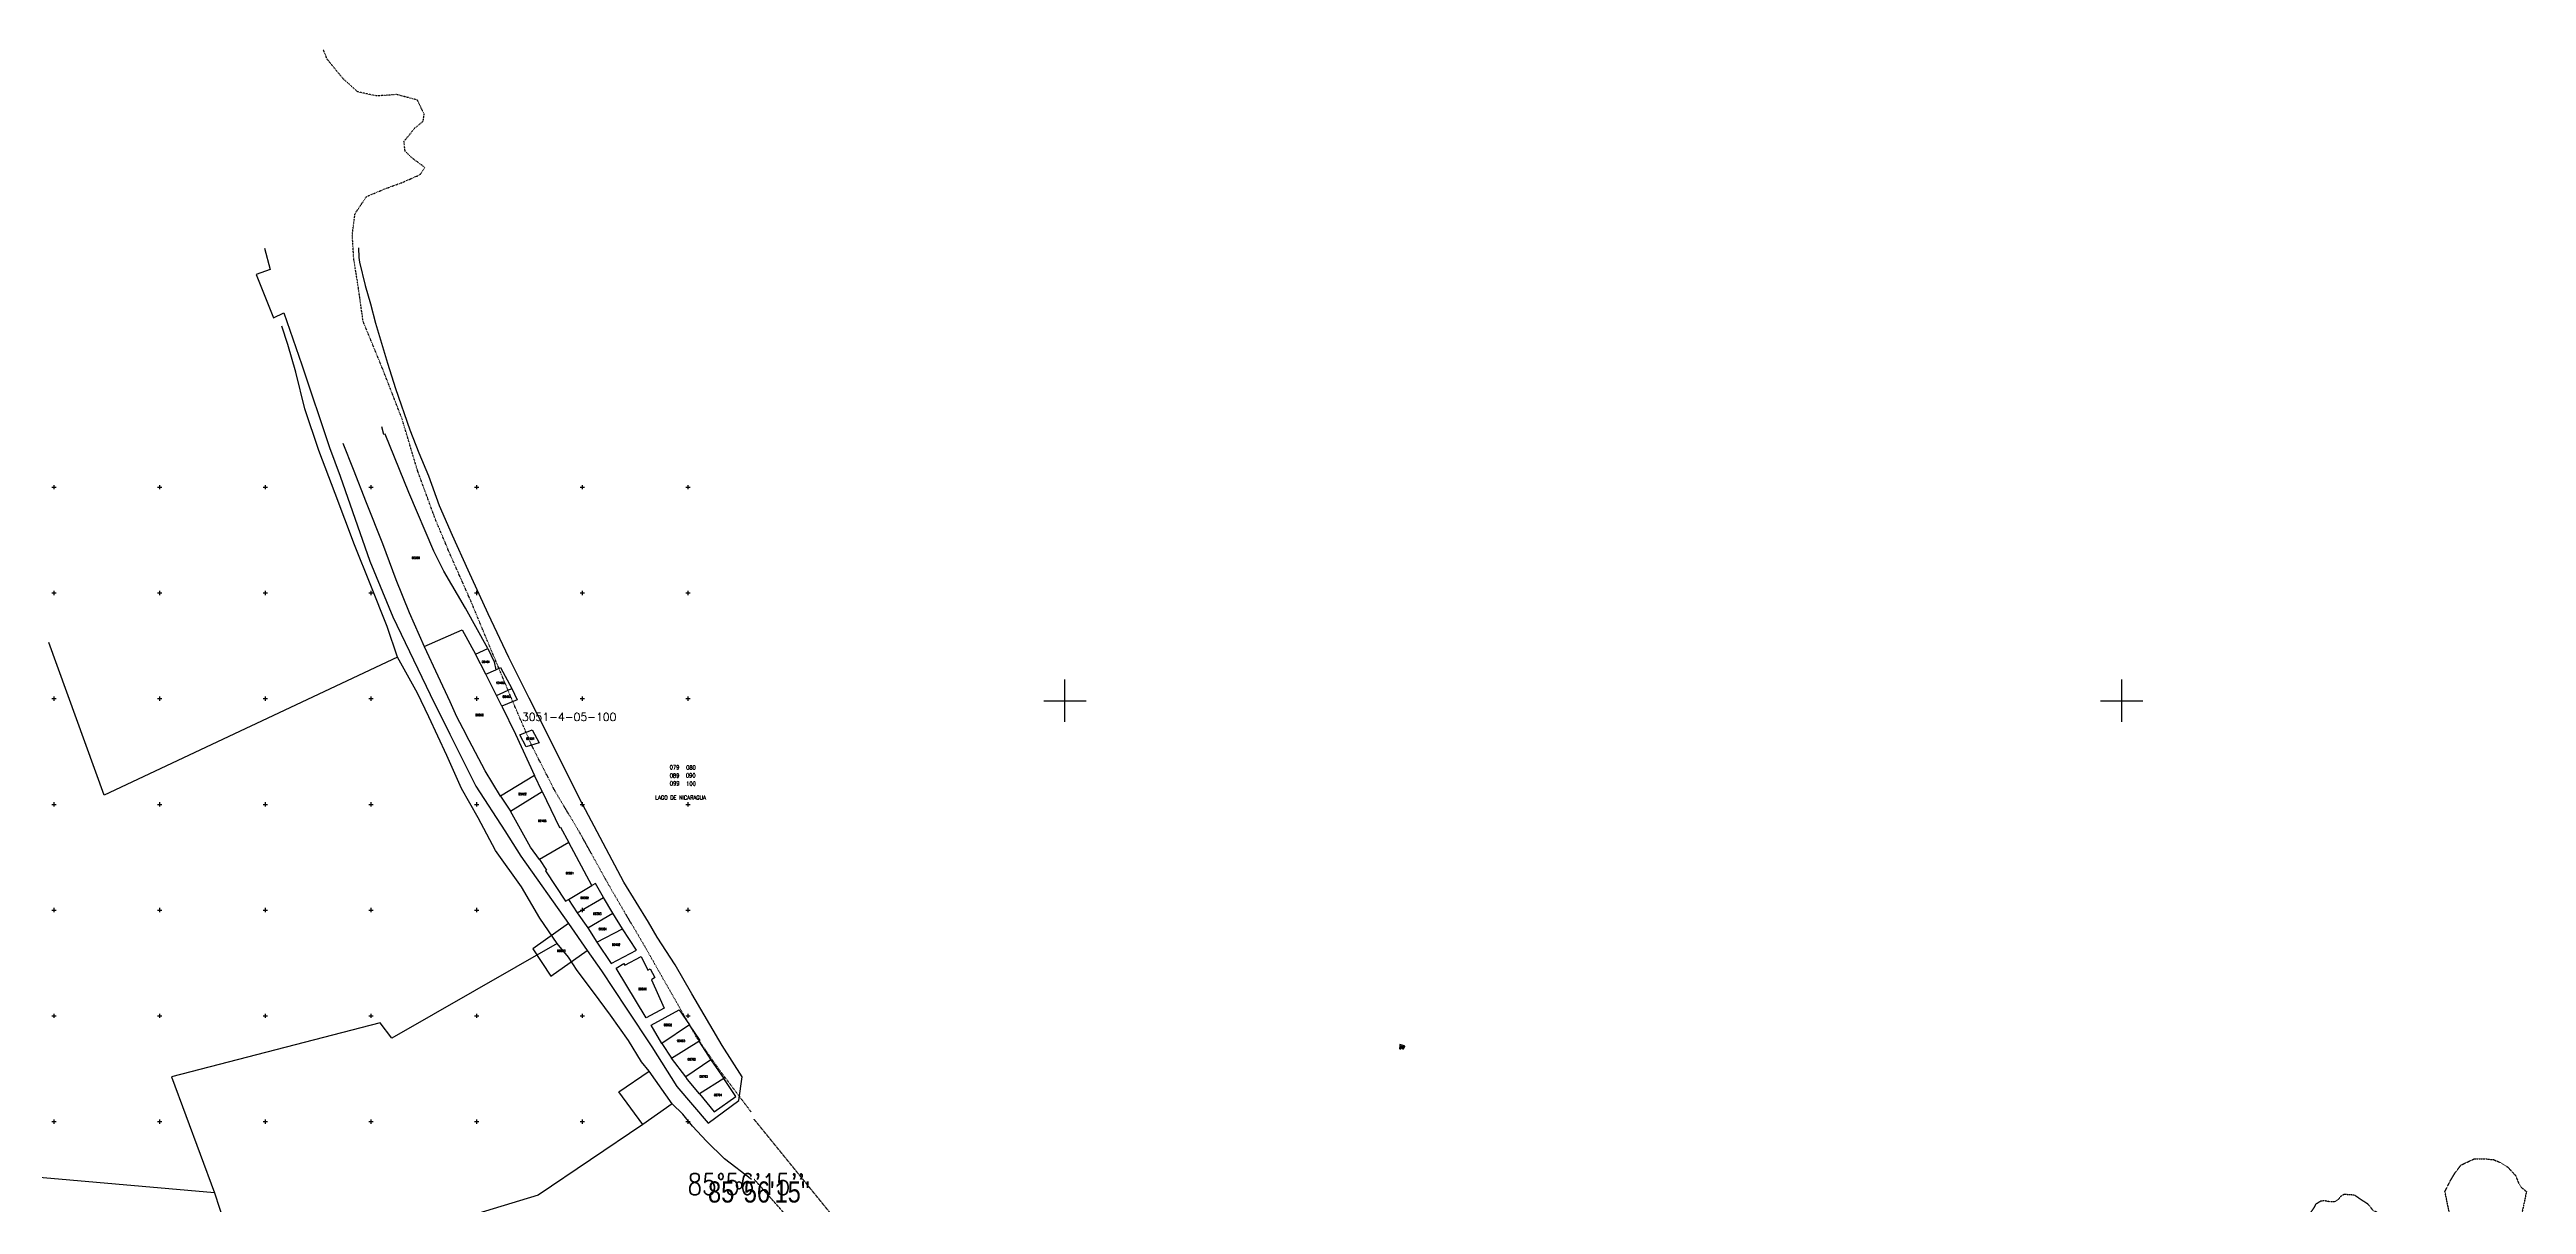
# Model space of a CAD drawing. Header units: metres. Extents: x 615331 to 657292, y 1301217 to 1321009.
# Drawn here: x 630818 to 633163, y 1319917 to 1321009 of the extents above; entities that cross this region are included whole.
import ezdxf
from ezdxf.enums import TextEntityAlignment as Align

# ---------------------------------------------------------------- set-up
doc = ezdxf.new("R2010")
doc.units = ezdxf.units.M
doc.linetypes.add('DIVIDE', pattern=[1.25, 0.5, -0.25, 0, -0.25, 0, -0.25])
doc.linetypes.add('HIDDEN', pattern=[0.375, 0.25, -0.125])
for name, color, linetype in [('10', 7, 'Continuous'), ('2', 1, 'Continuous'), ('3', 7, 'Continuous'), ('42', 7, 'Continuous'), ('44', 7, 'Continuous'), ('5', 7, 'Continuous'), ('6', 7, 'Continuous'), ('7', 7, 'Continuous')]:
    doc.layers.add(name, color=color, linetype=linetype)
doc.styles.add('ROMANS', font='ROMANS', dxfattribs={"height": 0.2})
doc.styles.get("Standard").update_dxf_attribs({"font": 'arial.ttf'})

# ---------------------------------------------------------------- blocks, each defined once
blk = doc.blocks.new('COORD')
at = {"layer": '42', "color": 2, "linetype": 'Continuous'}
for p, q in [((-2, 0), (2, 0)), ((0, -2), (0, 2))]:
    blk.add_line(p, q, dxfattribs=at)
blk = doc.blocks.new('COORD$')
at = {"layer": '42', "color": 2, "linetype": 'Continuous'}
blk.add_blockref('COORD', (0, 0), dxfattribs=at)

msp = doc.modelspace()

# ---------------------------------------------------------------- linework, layer by layer
at = {"color": 1}
for points in [[(632095.94579, 1320064.37372), (632096.30044, 1320064.27972), (632096.65514, 1320064.18589), (632097.56539, 1320066.78745), (632098.08836, 1320066.60474), (632099.90587, 1320065.96975), (632100.33129, 1320066.87793), (632098.64211, 1320067.53756), (632098.62578, 1320067.54172), (632096.40216, 1320068.10783), (632096.36676, 1320067.97973), (632096.22191, 1320066.9223)], [(632096.65514, 1320064.18589), (632097.00979, 1320064.09186), (632097.88515, 1320065.9606), (632100.4905, 1320065.3985), (632100.59446, 1320065.6219), (632100.96107, 1320066.11003), (632101.14005, 1320066.34867), (632101.04088, 1320066.5998), (632100.92129, 1320066.6471), (632100.33129, 1320066.87793), (632099.90587, 1320065.96975), (632097.56539, 1320066.78745)], [(632097.00979, 1320064.09186), (632097.36449, 1320063.99803), (632097.62028, 1320064.51144), (632097.95646, 1320065.04909), (632098.00266, 1320065.08229), (632098.72095, 1320064.82911), (632098.67733, 1320064.64069), (632098.63193, 1320064.51494), (632098.62163, 1320064.47443), (632098.65697, 1320064.41939), (632099.32983, 1320064.19881), (632099.85463, 1320064.00138), (632099.97127, 1320064.40028), (632100.28338, 1320064.95305), (632100.4905, 1320065.3985), (632097.88515, 1320065.9606)]]:
    msp.add_lwpolyline(points, close=True, dxfattribs=at)
at = {"layer": '2', "color": 1, "linetype": 'Continuous'}
for p, q in [((631231.2924, 1320418.48241), (631221.6074, 1320437.49541)), ((631246.4844, 1320388.11241), (631259.5344, 1320361.85141)), ((631284.7334, 1320307.65041), (631277.3254, 1320322.57541)), ((631245.1564, 1320303.13841), (631254.6464, 1320289.03141)), ((631254.6464, 1320289.03141), (631284.7334, 1320307.65041)), ((631273.7924, 1320255.02541), (631254.6464, 1320289.03141)), ((631284.7334, 1320307.65041), (631301.0854, 1320273.43441)), ((631301.0854, 1320273.43441), (631302.0494, 1320273.94441)), ((631302.0494, 1320273.94441), (631309.9644, 1320259.37741)), ((631282.1584, 1320243.20241), (631273.7924, 1320255.02541)), ((631309.9644, 1320259.37741), (631282.1584, 1320243.20241)), ((631282.1584, 1320243.20241), (631288.8924, 1320233.10441)), ((631331.7204, 1320218.61741), (631309.9644, 1320259.37741)), ((631288.8924, 1320233.10441), (631287.8774, 1320232.49241)), ((631287.8774, 1320232.49241), (631306.8064, 1320203.92341)), ((631309.5984, 1320205.40341), (631331.7204, 1320218.61741)), ((631335.0184, 1320220.55541), (631331.7204, 1320218.61741)), ((631342.8794, 1320207.41041), (631335.0184, 1320220.55541)), ((631306.8064, 1320203.92341), (631309.5984, 1320205.40341)), ((631309.5984, 1320205.40341), (631317.9154, 1320192.66641)), ((631317.9154, 1320192.66641), (631342.8794, 1320207.41041)), ((631351.5074, 1320192.38741), (631342.8794, 1320207.41041)), ((631309.5054, 1320182.58441), (631327.1554, 1320157.16341)), ((631317.9154, 1320192.66641), (631327.7604, 1320178.45841)), ((631327.7604, 1320178.45841), (631351.5074, 1320192.38741)), ((631327.7604, 1320178.45841), (631336.4854, 1320165.16341)), ((631336.4854, 1320165.16341), (631360.5924, 1320177.66941)), ((631360.5924, 1320177.66941), (631351.5074, 1320192.38741)), ((631374.1124, 1320157.52441), (631360.5924, 1320177.66941)), ((631336.4854, 1320165.16341), (631350.0064, 1320144.81541)), ((631350.0064, 1320144.81541), (631374.1124, 1320157.52441)), ((631362.8164, 1320143.42141), (631378.2434, 1320151.63841)), ((631378.2434, 1320151.63841), (631384.6314, 1320138.43941)), ((631354.6934, 1320140.45541), (631361.8974, 1320144.84241)), ((631382.9704, 1320093.40841), (631354.6934, 1320140.45541)), ((631361.8974, 1320144.84241), (631362.8164, 1320143.42141)), ((631384.6314, 1320138.43941), (631386.7614, 1320139.86741)), ((631386.7614, 1320139.86741), (631391.2554, 1320131.49241)), ((631391.2554, 1320131.49241), (631388.1104, 1320129.35041)), ((631388.1104, 1320129.35041), (631400.1234, 1320102.64641)), ((631400.1234, 1320102.64641), (631382.9704, 1320093.40841)), ((631387.7144, 1320086.60841), (631414.3564, 1320101.05241)), ((631414.3564, 1320101.05241), (631424.0504, 1320086.79341)), ((631397.8224, 1320069.25041), (631387.7144, 1320086.60841)), ((631424.0504, 1320086.79341), (631397.8224, 1320069.25041)), ((631434.2524, 1320072.02741), (631424.0504, 1320086.79341)), ((631397.8224, 1320069.25041), (631407.2094, 1320055.29641)), ((631407.2094, 1320055.29641), (631432.9844, 1320071.31341)), ((631420.6214, 1320037.79341), (631407.2094, 1320055.29641)), ((631444.4134, 1320053.85641), (631420.6214, 1320037.79341)), ((631432.9844, 1320071.31341), (631434.2524, 1320072.02741)), ((631432.9844, 1320071.31341), (631444.4134, 1320053.85641)), ((631444.4134, 1320053.85641), (631456.4534, 1320036.24941)), ((630974.69323, 1319927.96008), (629696.88323, 1320039.71808)), ((631407.73423, 1320012.09608), (631385.92423, 1320042.96908)), ((631422.3054, 1320035.00241), (631420.6214, 1320037.79341)), ((631433.6234, 1320021.45841), (631422.3054, 1320035.00241)), ((631456.4534, 1320036.24941), (631433.6234, 1320021.45841)), ((631468.0334, 1320019.19941), (631456.4534, 1320036.24941)), ((631433.6234, 1320021.45841), (631447.4394, 1320004.46541)), ((631447.4394, 1320004.46541), (631468.0334, 1320019.19941)), ((630974.69323, 1319927.96008), (630984.03523, 1319899.09308))]:
    msp.add_line(p, q, dxfattribs=at)
for points in [[(631022.0064, 1320821.33441), (631027.3754, 1320801.35241), (631014.0704, 1320796.65541), (631030.4484, 1320755.42641), (631040.2974, 1320760.37041), (631057.3994, 1320710.97141), (631083.2884, 1320632.96441), (631093.3934, 1320605.93341), (631121.7254, 1320525.44541), (631143.4054, 1320472.70641), (631178.7884, 1320399.33841), (631197.2434, 1320361.63141)], [(631110.7584, 1320821.83941), (631111.2924, 1320812.49341), (631111.9094, 1320808.28241), (631117.2294, 1320786.26541), (631122.1874, 1320768.71441), (631126.9934, 1320750.35141), (631138.2334, 1320712.81641), (631145.7424, 1320688.57141), (631159.5754, 1320649.62141), (631168.0964, 1320627.96741), (631177.0754, 1320606.11041), (631187.2834, 1320577.91241), (631199.4214, 1320549.97241), (631214.2104, 1320517.11441), (631233.3824, 1320476.04341), (631252.7074, 1320434.66741), (631272.1804, 1320396.08441), (631289.5614, 1320361.95741)], [(631147.92823, 1320434.70008), (631138.07123, 1320463.61608), (631122.55523, 1320502.41108), (631107.04423, 1320540.69708), (631088.66423, 1320589.38708), (631073.39023, 1320629.96208), (631060.15523, 1320669.53408), (631051.52923, 1320704.05108), (631043.97623, 1320730.44008), (631038.26623, 1320747.68908)], [(631096.1874, 1320637.00141), (631105.7294, 1320612.25341), (631118.0264, 1320580.76041), (631133.6884, 1320542.16941), (631146.1424, 1320507.93541), (631158.6924, 1320476.69741), (631173.0734, 1320444.80241), (631208.8674, 1320460.35841), (631221.6074, 1320437.49541), (631233.3864, 1320442.69741), (631211.9844, 1320480.81941), (631191.7554, 1320515.95041), (631182.0194, 1320534.75941), (631158.3524, 1320590.18441), (631136.0584, 1320645.46041), (631134.9914, 1320645.20441), (631132.7954, 1320652.35641)], [(631147.92823, 1320434.70008), (630870.17523, 1320304.02708), (630817.84323, 1320448.33508)], [(631298.95623, 1320163.66708), (631282.52823, 1320187.71208), (631265.04523, 1320217.34208), (631240.41523, 1320251.75608), (631224.19323, 1320282.66508), (631208.24923, 1320310.27108), (631194.30923, 1320341.70308), (631177.54023, 1320378.20208), (631166.71323, 1320400.50308), (631147.92823, 1320434.70008)], [(631173.0734, 1320444.80241), (631186.0254, 1320416.81341), (631197.2424, 1320392.62741), (631203.7184, 1320378.63241), (631212.5874, 1320361.68541)], [(631233.3864, 1320442.69741), (631239.2504, 1320430.17341), (631240.9394, 1320422.61441), (631245.2544, 1320424.85641), (631255.8554, 1320404.88141)], [(631241.3354, 1320398.45541), (631231.2924, 1320418.48241), (631240.9394, 1320422.61441)], [(631255.8554, 1320404.88141), (631260.9034, 1320394.33541), (631246.4844, 1320388.11241), (631241.3354, 1320398.45541), (631255.8554, 1320404.88141)], [(631309.5054, 1320182.58441), (631275.8234, 1320158.87541), (631292.9674, 1320132.99541), (631327.1554, 1320157.16341)], [(631298.95623, 1320163.66708), (631142.34023, 1320074.19408), (631131.31523, 1320088.61308), (630933.78223, 1320037.77008), (630974.69323, 1319927.96008)], [(631385.92423, 1320042.96908), (631378.74823, 1320051.82008), (631366.41223, 1320072.07808), (631349.47823, 1320095.86408), (631333.31923, 1320117.87708), (631317.93423, 1320138.11408), (631309.71623, 1320150.77208), (631298.95623, 1320163.66708)], [(631407.73423, 1320012.09608), (631379.92823, 1319992.59708), (631357.35623, 1320023.46508), (631385.92423, 1320042.96908)], [(631482.71323, 1319940.63708), (631457.38323, 1319960.04808), (631440.24623, 1319976.71608), (631426.93623, 1319990.86608), (631417.96323, 1320002.50208), (631407.73423, 1320012.09608)], [(631379.92823, 1319992.59708), (631280.81923, 1319925.61008), (631195.64423, 1319899.87908)]]:
    msp.add_lwpolyline(points, dxfattribs=at)
at = {"layer": '3', "color": 30, "linetype": 'HIDDEN'}
for p, q in [((631563.53323, 1319901.29208), (631485.16523, 1319997.66408)), ((631520.38223, 1319901.12208), (631485.38423, 1319940.67608))]:
    msp.add_line(p, q, dxfattribs=at)
at = {"layer": '3', "color": 30, "linetype": 'DIVIDE'}
msp.add_lwpolyline([(631482.46823, 1320004.44108), (631452.98523, 1320043.40108), (631430.14623, 1320076.04708), (631407.51123, 1320115.81208), (631381.27523, 1320161.91008), (631352.47923, 1320210.78708), (631343.47523, 1320226.74408), (631321.08823, 1320267.27408), (631297.18123, 1320307.28508), (631274.77123, 1320351.11908), (631256.95223, 1320392.44108), (631236.54023, 1320441.11708), (631217.15923, 1320487.76708), (631197.54123, 1320531.87408), (631183.58923, 1320565.08508), (631167.01323, 1320610.22808), (631151.92523, 1320660.46508), (631134.07323, 1320706.36208), (631115.20523, 1320752.25208), (631110.92423, 1320782.98408), (631106.40723, 1320811.17208), (631104.97423, 1320834.29608), (631107.62823, 1320854.14208), (631118.43823, 1320870.22708), (631135.66223, 1320877.45508), (631151.87823, 1320883.40708), (631169.09923, 1320890.89008), (631173.62323, 1320897.78308), (631161.36623, 1320906.85508), (631154.97023, 1320913.16908), (631153.89023, 1320922.31408), (631164.21523, 1320935.09108), (631172.04523, 1320941.49708), (631173.01423, 1320948.11208), (631166.56923, 1320961.54408), (631146.97223, 1320966.75608), (631128.18323, 1320965.36408), (631110.11923, 1320969.31508), (631096.31423, 1320981.68208), (631081.19623, 1321000.14208), (631077.57523, 1321009.27108)], dxfattribs=at)
at = {"layer": '3', "color": 30, "linetype": 'HIDDEN'}
for points in [[(633089.93423, 1319907.31008), (633085.38723, 1319929.13108), (633089.36423, 1319937.30808), (633094.35223, 1319946.00408), (633100.61323, 1319954.20308), (633113.24223, 1319960.17608), (633122.12323, 1319960.26308), (633131.26823, 1319959.33508), (633136.87423, 1319957.10108), (633145.04523, 1319952.09508), (633152.23023, 1319944.28208), (633155.09323, 1319937.18908), (633157.92823, 1319932.89308), (633162.53423, 1319929.12408), (633157.95023, 1319907.57808)], [(633025.47623, 1319907.05608), (633017.30123, 1319911.42508), (633012.67423, 1319917.22908), (633006.28923, 1319921.23608), (632999.89923, 1319925.75108), (632989.99523, 1319926.41708), (632987.46823, 1319925.37508), (632984.71023, 1319922.04208), (632980.92923, 1319919.46208), (632976.61623, 1319919.42008), (632971.53023, 1319920.38708), (632967.98023, 1319920.09808), (632962.93623, 1319916.99708), (632961.44523, 1319913.93008), (632956.45023, 1319906.78408)]]:
    msp.add_lwpolyline(points, dxfattribs=at)
at = {"layer": '6', "color": 30, "linetype": 'Continuous'}
for p, q in [((631263.7054, 1320361.21941), (631275.2804, 1320365.76841)), ((631269.5794, 1320349.84841), (631263.7054, 1320361.21941)), ((631275.2804, 1320365.76841), (631281.9694, 1320353.63741)), ((631281.9694, 1320353.63741), (631269.5794, 1320349.84841))]:
    msp.add_line(p, q, dxfattribs=at)
for points in [[(631197.2434, 1320361.63141), (631221.9584, 1320312.58941), (631249.2574, 1320270.36841), (631264.4144, 1320246.26241), (631309.5054, 1320182.58441)], [(631259.5344, 1320361.85141), (631277.3254, 1320322.57541), (631245.1564, 1320303.13841), (631230.7124, 1320326.94041), (631212.5874, 1320361.68541)], [(631473.9314, 1320037.66141), (631455.0504, 1320067.19641), (631426.3104, 1320116.32641), (631410.4844, 1320143.47941), (631393.5434, 1320169.76641), (631385.1724, 1320183.92641), (631362.0014, 1320221.63341), (631322.7274, 1320295.54041), (631289.5614, 1320361.95741)], [(631327.1554, 1320157.16341), (631340.8264, 1320137.83141), (631364.1424, 1320102.76741), (631388.3274, 1320066.17941), (631412.2604, 1320028.42341), (631441.8774, 1319993.88141), (631470.8904, 1320015.24241), (631473.9314, 1320037.66141)]]:
    msp.add_lwpolyline(points, dxfattribs=at)

# ---------------------------------------------------------------- block references
at = {"layer": '42', "color": 1, "linetype": 'Continuous', "xscale": 10, "yscale": 10}
for p in [(631779.45723, 1320393.35108), (632779.45723, 1320393.35108)]:
    msp.add_blockref('COORD$', p, dxfattribs=at)
at = {"layer": '5', "color": 2, "linetype": 'Continuous'}
for p in [(630822.7274, 1320595.36241), (630922.7274, 1320595.36241), (631022.7274, 1320595.36241), (631122.7274, 1320595.36241), (631222.7274, 1320595.36241), (631322.7274, 1320595.36241), (631422.7274, 1320595.36241), (630822.7274, 1320495.36241), (630922.7274, 1320495.36241), (631022.7274, 1320495.36241), (631122.7274, 1320495.36241), (631222.7274, 1320495.36241), (631322.7274, 1320495.36241), (631422.7274, 1320495.36241), (630822.7274, 1320395.36241), (630922.7274, 1320395.36241), (631022.7274, 1320395.36241), (631122.7274, 1320395.36241), (631222.7274, 1320395.36241), (631322.7274, 1320395.36241), (631422.7274, 1320395.36241), (630822.7274, 1320295.36241), (630922.7274, 1320295.36241), (631022.7274, 1320295.36241), (631122.7274, 1320295.36241), (631222.7274, 1320295.36241), (631322.7274, 1320295.36241), (631422.7274, 1320295.36241), (630822.7274, 1320195.36241), (630922.7274, 1320195.36241), (631022.7274, 1320195.36241), (631122.7274, 1320195.36241), (631222.7274, 1320195.36241), (631322.7274, 1320195.36241), (631422.7274, 1320195.36241), (630822.7274, 1320095.36241), (630922.7274, 1320095.36241), (631022.7274, 1320095.36241), (631122.7274, 1320095.36241), (631222.7274, 1320095.36241), (631322.7274, 1320095.36241), (631422.7274, 1320095.36241), (630822.7274, 1319995.36241), (630922.7274, 1319995.36241), (631022.7274, 1319995.36241), (631122.7274, 1319995.36241), (631222.7274, 1319995.36241), (631322.7274, 1319995.36241), (631422.7274, 1319995.36241)]:
    msp.add_blockref('COORD', p, dxfattribs=at)

# ---------------------------------------------------------------- texts
at = {"layer": '10', "color": 7, "linetype": 'Continuous', "style": 'ROMANS'}
msp.add_text('3051-4-05-100', height=7.5, dxfattribs=at).set_placement((631310.2424, 1320378.06841), align=Align.MIDDLE)
at = {"layer": '10', "color": 7, "linetype": 'Continuous', "style": 'ROMANS', "width": 0.8}
for s, p in [('079', (631409.9514, 1320330.45741)), ('089', (631410.0134, 1320322.54941)), ('099', (631410.0744, 1320315.19741)), ('090', (631425.3264, 1320322.73541)), ('080', (631425.5114, 1320330.27241)), ('100', (631425.5104, 1320314.95041))]:
    msp.add_text(s, height=4, dxfattribs=at).set_placement(p, align=Align.MIDDLE)
at = {"layer": '44', "color": 7, "linetype": 'Continuous', "style": 'ROMANS', "width": 0.8}
msp.add_text("85%%d56'15''", height=20, rotation=359.99996111, dxfattribs=at).set_placement((631477.81624, 1319936.22803), align=Align.MIDDLE)
at = {"layer": '44', "color": 7, "linetype": 'Continuous', "width": 0.8}
msp.add_text("85%%d56'15''", height=20, dxfattribs=at).set_placement((631489.83123, 1319928.77608), align=Align.MIDDLE)
at = {"layer": '7', "color": 7, "linetype": 'Continuous', "style": 'ROMANS'}
for s, height, width, p in [('00300', 2, 0.8, (631165.0924, 1320528.62241)), ('00401', 2, 0.8, (631231.5274, 1320430.15041)), ('00402', 2, 0.8, (631245.1524, 1320410.38141)), ('00500', 2, 0.8, (631225.3954, 1320379.93241)), ('00403', 2, 0.8, (631251.0564, 1320397.20241)), ('00104', 2, 0.8, (631273.4294, 1320357.53441)), ('00102', 2, 0.8, (631266.0764, 1320305.13441)), ('LAGO DE NICARAGUA ', 4, 0.75, (631416.9134, 1320301.82741)), ('00103', 2, 0.8, (631284.8054, 1320279.71541)), ('00201', 2, 0.8, (631310.8214, 1320230.35941)), ('00302', 2, 0.8, (631324.8724, 1320206.88941)), ('00303', 2, 0.8, (631336.9054, 1320191.95041)), ('00304', 2, 0.8, (631342.0304, 1320177.45641)), ('00800', 2, 0.8, (631302.7964, 1320156.86141)), ('00402', 2, 0.8, (631354.7184, 1320162.65841)), ('00500', 2, 0.8, (631379.6754, 1320120.73841)), ('00602', 2, 0.8, (631403.6644, 1320086.74741)), ('00603', 2, 0.8, (631416.1444, 1320071.80741)), ('00702', 2, 0.8, (631426.1714, 1320054.19241)), ('00703', 2, 0.8, (631437.5364, 1320037.91541)), ('00704', 2, 0.8, (631451.1294, 1320020.52241))]:
    msp.add_text(s, height=height, dxfattribs=dict(at, width=width)).set_placement(p, align=Align.MIDDLE)

doc.saveas('drawing.dxf')
